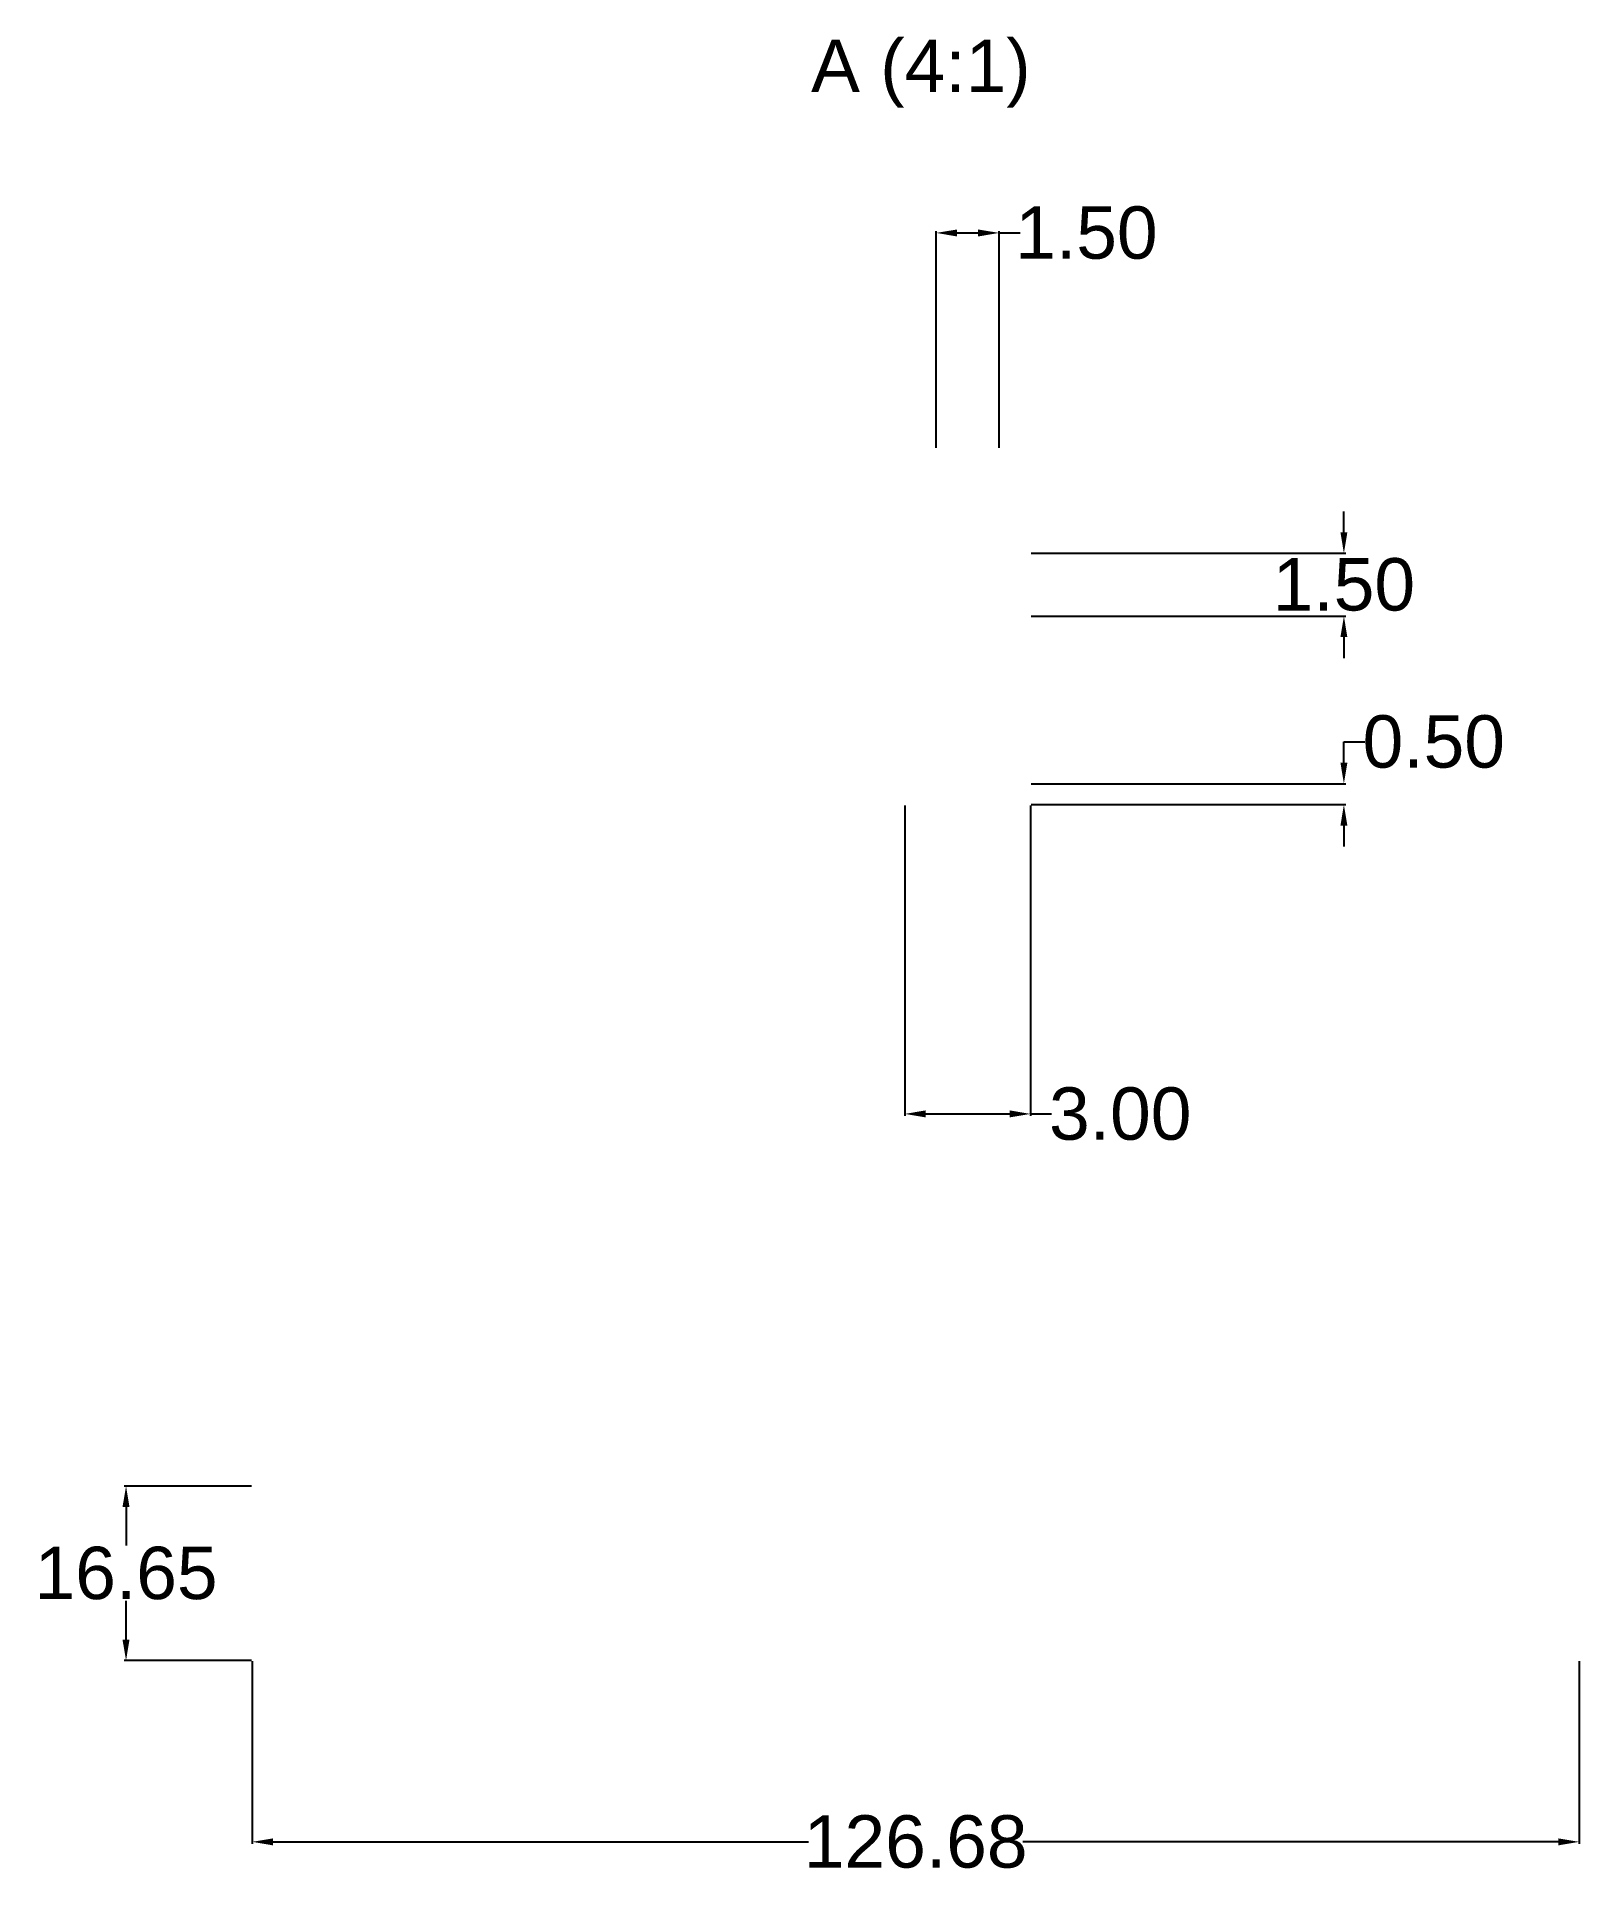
# Paper-space layout 'dimensions' of a CAD drawing. Header units: millimetres. Extents: x 56 to 203, y 15 to 190.
import ezdxf

# ---------------------------------------------------------------- set-up
doc = ezdxf.new("R2010")
doc.units = ezdxf.units.MM
doc.layers.add('3 - foil', color=253, linetype='Continuous')
doc.layers.add('4 - foil polyline', color=253, linetype='Continuous')
doc.layers.add('MD_Annotation', color=7, linetype='Continuous', lineweight=25)
doc.styles.get("Standard").update_dxf_attribs({"font": 'arial.ttf'})
doc.dimstyles.get("Standard").update_dxf_attribs({"dimtxt": 5, "dimasz": 2, "dimexe": 0.18, "dimexo": 0.0625, "dimgap": 0.09, "dimtad": 0, "dimtih": 1, "dimtoh": 1, "dimzin": 0, "dimdsep": 46, "dimtxsty": 'Standard', "dimcen": 0.09, "dimadec": 0, "dimazin": 0, "dimtfac": 1, "dimtofl": 0, "dimtmove": 0, "dimatfit": 3, "dimfxl": 1, "dimtolj": 1, "dimtzin": 0, "dimarcsym": 0})

# ---------------------------------------------------------------- blocks, each defined once
blk = doc.blocks.new('*D54')
at = {"layer": '4 - foil polyline', "color": 0, "lineweight": -2, "transparency": 16777216}
for p, q in [((76.71, 35.25), (76.71, 17.82)), ((203.39, 35.25), (203.39, 17.82)), ((78.71, 18), (129.81, 18)), ((201.39, 18), (150.29, 18))]:
    blk.add_line(p, q, dxfattribs=at)
at = {"layer": '4 - foil polyline', "color": 0, "transparency": 16777216}
for points in [[(78.71, 18.33), (78.71, 17.66), (76.71, 18)], [(201.39, 18.33), (201.39, 17.66), (203.39, 18)]]:
    blk.add_solid(points, dxfattribs=at)
at = {"layer": 'Defpoints', "color": 0, "transparency": 16777216}
for p in [(76.71, 35.31), (203.39, 35.31), (203.39, 18)]:
    blk.add_point(p, dxfattribs=at)
at = {"layer": '4 - foil polyline', "color": 0, "transparency": 16777216, "insert": (140.05, 18), "char_height": 5, "attachment_point": 5}
blk.add_mtext('\\A1;126.68', dxfattribs=at)
blk = doc.blocks.new('*D57')
at = {"layer": '3 - foil', "color": 0, "lineweight": -2, "transparency": 16777216}
for p, q in [((76.65, 51.96), (64.49, 51.96)), ((64.67, 49.96), (64.67, 46.28)), ((64.67, 37.31), (64.67, 41)), ((76.65, 35.31), (64.49, 35.31))]:
    blk.add_line(p, q, dxfattribs=at)
at = {"layer": '3 - foil', "color": 0, "transparency": 16777216}
for points in [[(64.33, 49.96), (65, 49.96), (64.67, 51.96)], [(64.33, 37.31), (65, 37.31), (64.67, 35.31)]]:
    blk.add_solid(points, dxfattribs=at)
at = {"layer": 'Defpoints', "color": 0, "transparency": 16777216}
for p in [(76.71, 51.96), (64.67, 35.31), (76.71, 35.31)]:
    blk.add_point(p, dxfattribs=at)
at = {"layer": '3 - foil', "color": 0, "transparency": 16777216, "insert": (64.67, 43.64), "char_height": 5, "attachment_point": 5}
blk.add_mtext('\\A1;16.65', dxfattribs=at)
blk = doc.blocks.new('*D61')
at = {"layer": '3 - foil', "color": 0, "lineweight": -2, "transparency": 16777216}
for p, q in [((139.01, 116.96), (139.01, 87.32)), ((151.01, 116.96), (151.01, 87.32)), ((141.01, 87.5), (149.01, 87.5)), ((151.01, 87.5), (153.01, 87.5))]:
    blk.add_line(p, q, dxfattribs=at)
at = {"layer": '3 - foil', "color": 0, "transparency": 16777216}
for points in [[(141.01, 87.84), (141.01, 87.17), (139.01, 87.5)], [(149.01, 87.84), (149.01, 87.17), (151.01, 87.5)]]:
    blk.add_solid(points, dxfattribs=at)
at = {"layer": 'Defpoints', "color": 0, "transparency": 16777216}
for p in [(139.01, 117.03), (151.01, 117.03), (151.01, 87.5)]:
    blk.add_point(p, dxfattribs=at)
at = {"layer": '3 - foil', "color": 0, "transparency": 16777216, "insert": (159.58, 87.5), "char_height": 5, "attachment_point": 5}
blk.add_mtext('\\A1;3.00', dxfattribs=at)
blk = doc.blocks.new('*D62')
at = {"layer": '3 - foil', "color": 0, "lineweight": -2, "transparency": 16777216}
for p, q in [((180.93, 121.03), (180.93, 123.03)), ((180.93, 123.03), (182.93, 123.03)), ((151.06, 119.03), (181.11, 119.03)), ((151.06, 117.03), (181.11, 117.03)), ((180.93, 115.03), (180.93, 113.03))]:
    blk.add_line(p, q, dxfattribs=at)
at = {"layer": '3 - foil', "color": 0, "transparency": 16777216}
for points in [[(180.6, 121.03), (181.26, 121.03), (180.93, 119.03)], [(180.6, 115.03), (181.26, 115.03), (180.93, 117.03)]]:
    blk.add_solid(points, dxfattribs=at)
at = {"layer": 'Defpoints', "color": 0, "transparency": 16777216}
for p in [(151, 119.03), (180.93, 119.03), (151, 117.03)]:
    blk.add_point(p, dxfattribs=at)
at = {"layer": '3 - foil', "color": 0, "transparency": 16777216, "insert": (189.51, 123.03), "char_height": 5, "attachment_point": 5}
blk.add_mtext('\\A1;0.50', dxfattribs=at)
blk = doc.blocks.new('*D63')
at = {"layer": '3 - foil', "color": 0, "lineweight": -2, "transparency": 16777216}
for p, q in [((180.93, 143.03), (180.93, 145.03)), ((151.07, 141.03), (181.11, 141.03)), ((151.07, 135.03), (181.11, 135.03)), ((180.93, 133.03), (180.93, 131.03))]:
    blk.add_line(p, q, dxfattribs=at)
at = {"layer": '3 - foil', "color": 0, "transparency": 16777216}
for points in [[(180.6, 143.03), (181.26, 143.03), (180.93, 141.03)], [(180.6, 133.03), (181.26, 133.03), (180.93, 135.03)]]:
    blk.add_solid(points, dxfattribs=at)
at = {"layer": 'Defpoints', "color": 0, "transparency": 16777216}
for p in [(151.01, 141.03), (180.93, 141.03), (151.01, 135.03)]:
    blk.add_point(p, dxfattribs=at)
at = {"layer": '3 - foil', "color": 0, "transparency": 16777216, "insert": (180.93, 138.03), "char_height": 5, "attachment_point": 5}
blk.add_mtext('\\A1;1.50', dxfattribs=at)
blk = doc.blocks.new('*D64')
at = {"layer": '3 - foil', "color": 0, "lineweight": -2, "transparency": 16777216}
for p, q in [((142.01, 151.09), (142.01, 171.8)), ((144.01, 171.62), (146.01, 171.62)), ((148.01, 151.09), (148.01, 171.8)), ((148.01, 171.62), (150.01, 171.62))]:
    blk.add_line(p, q, dxfattribs=at)
at = {"layer": '3 - foil', "color": 0, "transparency": 16777216}
for points in [[(144.01, 171.95), (144.01, 171.28), (142.01, 171.62)], [(146.01, 171.95), (146.01, 171.28), (148.01, 171.62)]]:
    blk.add_solid(points, dxfattribs=at)
at = {"layer": 'Defpoints', "color": 0, "transparency": 16777216}
for p in [(148.01, 171.62), (142.01, 151.03), (148.01, 151.03)]:
    blk.add_point(p, dxfattribs=at)
at = {"layer": '3 - foil', "color": 0, "transparency": 16777216, "insert": (156.35, 171.62), "char_height": 5, "attachment_point": 5}
blk.add_mtext('\\A1;1.50', dxfattribs=at)

psp = doc.layouts.new('dimensions')

# ---------------------------------------------------------------- texts
at = {"layer": 'MD_Annotation', "insert": (140.546, 183.576), "char_height": 5, "width": 23.21965, "attachment_point": 8}
psp.add_mtext('A (4:1)', dxfattribs=at)

# ---------------------------------------------------------------- dimensions: what is measured, and where the dimension line sits
at = {"layer": '3 - foil'}
for base, p1, p2, picture, middle in [((148.01, 171.615), (142.01, 151.026), (148.01, 151.026), '*D64', (156.35, 171.615)), ((151.01, 87.502), (139.01, 117.026), (151.01, 117.026), '*D61', (159.583, 87.502))]:
    dim = psp.add_linear_dim(base=base, p1=p1, p2=p2, dimstyle='Standard', override={"dimlfac": -0.25}, dxfattribs=at)
    dim.commit()
    dim.dimension.update_dxf_attribs({"geometry": picture, "text_midpoint": middle})
for base, p1, p2, override, picture, middle in [((180.93, 141.026), (151.01, 135.026), (151.01, 141.026), {"dimlfac": -0.25}, '*D63', (180.93, 138.026)), ((180.93, 119.026), (151, 117.026), (151, 119.026), {"dimlfac": -0.25}, '*D62', (189.505, 123.026)), ((64.668, 35.315), (76.712, 51.965), (76.712, 35.315), {"dimlfac": -1}, '*D57', (64.668, 43.64))]:
    dim = psp.add_linear_dim(base=base, p1=p1, p2=p2, angle=90, dimstyle='Standard', override=override, dxfattribs=at)
    dim.commit()
    dim.dimension.update_dxf_attribs({"geometry": picture, "text_midpoint": middle})
at = {"layer": '4 - foil polyline'}
dim = psp.add_linear_dim(base=(203.393, 17.998), p1=(76.712, 35.315), p2=(203.393, 35.315), dimstyle='Standard', override={"dimlfac": -1}, dxfattribs=at)
dim.commit()
dim.dimension.update_dxf_attribs({"geometry": '*D54', "text_midpoint": (140.053, 17.998)})

doc.saveas('drawing.dxf')
